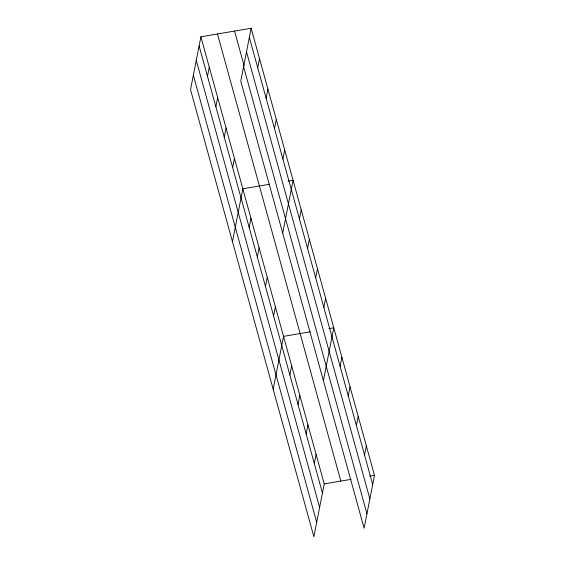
<?xml version="1.0" encoding="UTF-8"?>
<svg xmlns="http://www.w3.org/2000/svg" width="565" height="565" viewBox="0 0 565 565"><rect width="100%" height="100%" fill="white"/><g stroke="black" fill="none" stroke-linecap="round" stroke-linejoin="round"><path stroke-width="0.85" d="M200.893 36.789L190.525 89.637L313.872 536.75L324.239 483.901L200.893 36.789L251.128 28.25L374.475 475.363L364.107 528.211L240.761 81.099L251.128 28.25M207.489 76.332L209.276 67.193M215.872 106.736L217.666 97.597M224.263 137.14L226.056 128.001M232.653 167.544L234.44 158.405M257.725 67.786L259.512 58.654M232.462 241.658L242.83 188.809L269.653 184.246M266.108 98.19L267.902 89.058M249.179 227.455L250.973 218.316M274.498 128.594L276.292 119.462M257.322 256.962L259.109 247.83M282.888 158.998L284.675 149.866M265.458 286.469L267.252 277.337M282.698 233.112L293.065 180.27L288.094 181.118M273.601 315.983L275.395 306.844M299.415 218.916L301.209 209.777M273.17 389.2L283.538 336.359L310.362 331.796M307.558 248.423L309.345 239.285M289.887 375.005L291.674 365.866M315.694 277.931L317.488 268.799M298.023 404.512L299.817 395.373M323.837 307.445L325.631 298.306M306.166 434.019L307.96 424.887M323.406 380.662L333.774 327.82L328.795 328.661M314.31 463.533L316.103 454.394M340.123 366.459L341.91 357.327M348.259 395.973L350.053 386.834M356.402 425.48L358.196 416.349M364.545 454.987L366.339 445.856M324.239 483.901L351.07 479.346M369.503 476.21L374.475 475.363M249.335 37.389L372.688 484.502M246.502 51.811L369.856 498.923M234.546 31.068L244.101 65.695M243.586 66.67L366.939 513.783M217.469 33.971L340.822 481.083M199.099 45.927L322.453 493.04M196.267 60.349L319.621 507.462M193.35 75.209L316.704 522.328"/></g></svg>
